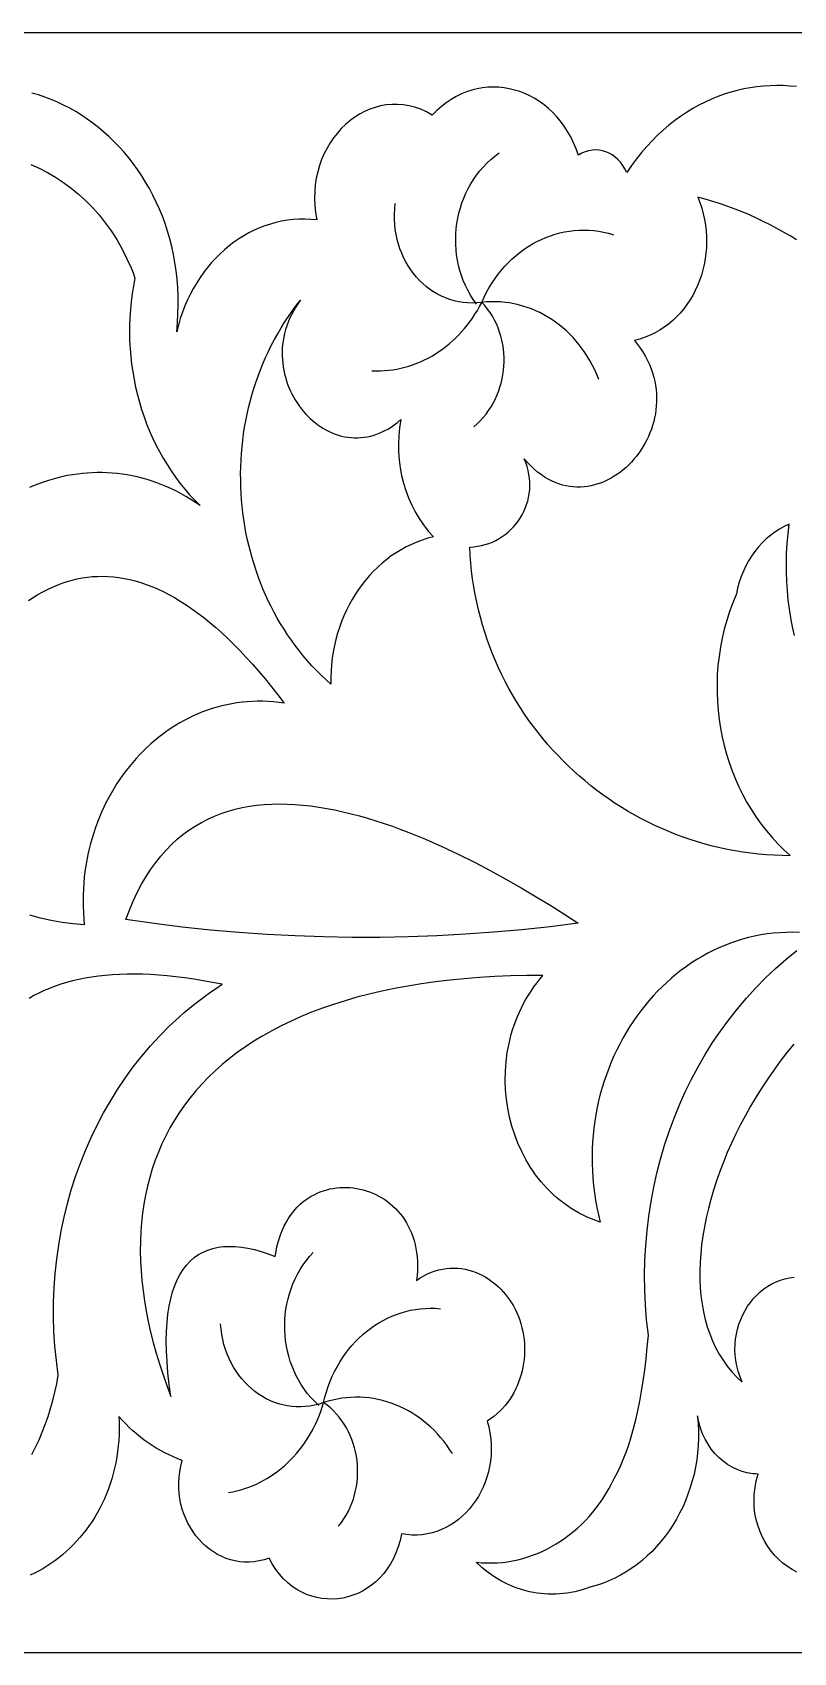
# Model space of a CAD drawing. Extents: x -555 to 555, y -555 to 555.
# Drawn here: x -90.4 to -48.1, y -455 to -365 of the extents above; entities that cross this region are included whole.
import ezdxf

# ---------------------------------------------------------------- set-up
doc = ezdxf.new("R2010")
doc.units = 0
doc.layers.add('LAYER_1', color=18, linetype='CONTINUOUS')
doc.layers.add('LAYER_2', color=140, linetype='CONTINUOUS')

msp = doc.modelspace()

# ---------------------------------------------------------------- linework, layer by layer
at = {"layer": 'LAYER_1'}
for points in [[(-120.025, -365.008), (-5.125, -365)], [(-47.896, -368.013), (-48.262, -367.978), (-48.629, -367.958), (-48.996, -367.952), (-49.364, -367.96), (-49.731, -367.984), (-50.099, -368.022), (-50.465, -368.075), (-50.83, -368.142), (-51.194, -368.225), (-51.556, -368.323), (-51.915, -368.436), (-52.272, -368.565), (-52.626, -368.709), (-52.977, -368.868), (-53.324, -369.043), (-53.667, -369.234), (-54.005, -369.441), (-54.339, -369.663), (-54.667, -369.902), (-54.99, -370.157), (-55.308, -370.428), (-55.619, -370.715), (-55.923, -371.019), (-56.22, -371.339), (-56.51, -371.676), (-56.793, -372.03), (-57.067, -372.4), (-57.333, -372.787), (-57.433, -372.579), (-57.549, -372.388), (-57.68, -372.215), (-57.823, -372.06), (-57.978, -371.923), (-58.143, -371.807), (-58.316, -371.71), (-58.497, -371.634), (-58.683, -371.578), (-58.873, -371.544), (-59.066, -371.532), (-59.26, -371.543), (-59.454, -371.577), (-59.646, -371.634), (-59.835, -371.715), (-60.019, -371.821), (-60.146, -371.466), (-60.289, -371.127), (-60.449, -370.804), (-60.623, -370.498), (-60.811, -370.208), (-61.012, -369.936), (-61.226, -369.681), (-61.452, -369.443), (-61.688, -369.224), (-61.934, -369.022), (-62.189, -368.838), (-62.452, -368.673), (-62.723, -368.526), (-63, -368.398), (-63.283, -368.289), (-63.571, -368.2), (-63.863, -368.13), (-64.157, -368.08), (-64.455, -368.05), (-64.753, -368.041), (-65.053, -368.051), (-65.352, -368.083), (-65.65, -368.136), (-65.946, -368.209), (-66.239, -368.304), (-66.529, -368.421), (-66.814, -368.56), (-67.095, -368.721), (-67.369, -368.904), (-67.636, -369.11), (-67.895, -369.338), (-68.146, -369.59), (-68.467, -369.414), (-68.789, -369.27), (-69.113, -369.158), (-69.437, -369.075), (-69.76, -369.022), (-70.08, -368.997), (-70.398, -369), (-70.712, -369.029), (-71.021, -369.084), (-71.325, -369.163), (-71.621, -369.267), (-71.91, -369.394), (-72.19, -369.543), (-72.46, -369.713), (-72.72, -369.903), (-72.968, -370.114), (-73.203, -370.342), (-73.425, -370.589), (-73.632, -370.853), (-73.824, -371.132), (-73.999, -371.427), (-74.157, -371.736), (-74.297, -372.058), (-74.417, -372.393), (-74.516, -372.74), (-74.594, -373.097), (-74.65, -373.464), (-74.683, -373.84), (-74.691, -374.224), (-74.675, -374.616), (-74.632, -375.013), (-74.561, -375.417), (-74.894, -375.386), (-75.225, -375.373), (-75.554, -375.377), (-75.88, -375.398), (-76.203, -375.436), (-76.522, -375.49), (-76.838, -375.56), (-77.15, -375.646), (-77.456, -375.747), (-77.758, -375.863), (-78.055, -375.994), (-78.345, -376.14), (-78.63, -376.3), (-78.908, -376.474), (-79.179, -376.661), (-79.443, -376.862), (-79.699, -377.075), (-79.947, -377.302), (-80.187, -377.54), (-80.418, -377.791), (-80.639, -378.054), (-80.851, -378.327), (-81.053, -378.612), (-81.244, -378.908), (-81.425, -379.215), (-81.595, -379.531), (-81.753, -379.858), (-81.899, -380.194), (-82.033, -380.539), (-82.154, -380.893), (-82.262, -381.256), (-82.357, -381.628), (-82.312, -381.125), (-82.284, -380.629), (-82.273, -380.138), (-82.278, -379.655), (-82.299, -379.177), (-82.336, -378.707), (-82.388, -378.243), (-82.456, -377.787), (-82.538, -377.338), (-82.634, -376.897), (-82.744, -376.464), (-82.867, -376.039), (-83.004, -375.622), (-83.154, -375.214), (-83.316, -374.815), (-83.491, -374.425), (-83.677, -374.044), (-83.874, -373.673), (-84.083, -373.311), (-84.303, -372.96), (-84.532, -372.619), (-84.772, -372.288), (-85.022, -371.967), (-85.281, -371.658), (-85.549, -371.36), (-85.825, -371.073), (-86.11, -370.797), (-86.403, -370.534), (-86.703, -370.282), (-87.01, -370.043), (-87.325, -369.816), (-87.645, -369.602), (-87.972, -369.4), (-88.305, -369.212), (-88.644, -369.037), (-88.987, -368.876), (-89.335, -368.729), (-89.688, -368.595), (-90.044, -368.476), (-90.405, -368.372)], [(-90.463, -372.338), (-89.994, -372.547), (-89.534, -372.783), (-89.086, -373.045), (-88.649, -373.332), (-88.224, -373.645), (-87.814, -373.983), (-87.418, -374.346), (-87.037, -374.732), (-86.674, -375.142), (-86.327, -375.576), (-86, -376.032), (-85.692, -376.511), (-85.404, -377.012), (-85.138, -377.535), (-84.895, -378.079), (-84.782, -378.359), (-84.675, -378.644), (-84.76, -379.08), (-84.831, -379.518), (-84.888, -379.956), (-84.931, -380.394), (-84.961, -380.832), (-84.978, -381.27), (-84.981, -381.706), (-84.972, -382.142), (-84.949, -382.576), (-84.913, -383.008), (-84.864, -383.438), (-84.803, -383.865), (-84.729, -384.289), (-84.643, -384.71), (-84.544, -385.127), (-84.432, -385.54), (-84.309, -385.948), (-84.173, -386.352), (-84.026, -386.75), (-83.866, -387.143), (-83.695, -387.53), (-83.512, -387.91), (-83.317, -388.284), (-83.111, -388.651), (-82.893, -389.01), (-82.664, -389.362), (-82.424, -389.706), (-82.173, -390.041), (-81.911, -390.367), (-81.638, -390.684), (-81.354, -390.992), (-81.06, -391.29), (-81.318, -391.112), (-81.578, -390.943), (-81.84, -390.784), (-82.104, -390.634), (-82.371, -390.494), (-82.639, -390.362), (-82.908, -390.24), (-83.179, -390.127), (-83.452, -390.022), (-83.725, -389.927), (-84, -389.841), (-84.275, -389.763), (-84.552, -389.694), (-84.829, -389.634), (-85.106, -389.583), (-85.384, -389.54), (-85.662, -389.505), (-85.94, -389.48), (-86.217, -389.462), (-86.495, -389.453), (-86.772, -389.453), (-87.049, -389.46), (-87.325, -389.476), (-87.6, -389.5), (-87.874, -389.532), (-88.147, -389.572), (-88.419, -389.62), (-88.689, -389.676), (-88.958, -389.74), (-89.225, -389.811), (-89.49, -389.891), (-89.754, -389.978), (-90.015, -390.072), (-90.274, -390.175), (-90.531, -390.284)], [(-53.391, -374.153), (-53.269, -374.455), (-53.166, -374.762), (-53.079, -375.072), (-53.009, -375.385), (-52.956, -375.7), (-52.92, -376.015), (-52.899, -376.331), (-52.894, -376.646), (-52.905, -376.961), (-52.932, -377.273), (-52.973, -377.582), (-53.03, -377.888), (-53.101, -378.19), (-53.187, -378.487), (-53.286, -378.778), (-53.4, -379.062), (-53.527, -379.339), (-53.668, -379.608), (-53.822, -379.869), (-53.989, -380.12), (-54.168, -380.36), (-54.36, -380.59), (-54.564, -380.807), (-54.78, -381.013), (-55.008, -381.204), (-55.247, -381.382), (-55.498, -381.545), (-55.759, -381.693), (-56.031, -381.824), (-56.313, -381.938), (-56.606, -382.034), (-56.908, -382.111), (-56.734, -382.33), (-56.575, -382.551), (-56.429, -382.774), (-56.297, -382.999), (-56.179, -383.225), (-56.074, -383.453), (-55.981, -383.683), (-55.902, -383.912), (-55.835, -384.143), (-55.78, -384.373), (-55.737, -384.603), (-55.706, -384.833), (-55.685, -385.062), (-55.676, -385.29), (-55.678, -385.517), (-55.69, -385.742), (-55.712, -385.964), (-55.744, -386.185), (-55.786, -386.403), (-55.836, -386.619), (-55.896, -386.831), (-55.965, -387.039), (-56.042, -387.244), (-56.128, -387.445), (-56.221, -387.641), (-56.322, -387.833), (-56.431, -388.02), (-56.546, -388.201), (-56.668, -388.377), (-56.797, -388.547), (-56.932, -388.711), (-57.073, -388.868), (-57.219, -389.019), (-57.371, -389.162), (-57.528, -389.298), (-57.69, -389.427), (-57.857, -389.547), (-58.028, -389.659), (-58.202, -389.763), (-58.381, -389.858), (-58.562, -389.943), (-58.747, -390.019), (-58.935, -390.085), (-59.126, -390.141), (-59.318, -390.187), (-59.513, -390.222), (-59.71, -390.246), (-59.908, -390.259), (-60.107, -390.26), (-60.307, -390.249), (-60.507, -390.227), (-60.708, -390.191), (-60.909, -390.143), (-61.11, -390.082), (-61.31, -390.007), (-61.51, -389.919), (-61.708, -389.816), (-61.905, -389.699), (-62.101, -389.568), (-62.294, -389.422), (-62.486, -389.261), (-62.674, -389.084), (-62.861, -388.891), (-63.044, -388.682)], [(-47.896, -376.531), (-48.254, -376.31), (-48.617, -376.095), (-48.986, -375.889), (-49.361, -375.69), (-49.741, -375.499), (-50.126, -375.316), (-50.517, -375.14), (-50.912, -374.974), (-51.313, -374.815), (-51.719, -374.665), (-52.13, -374.524), (-52.545, -374.391), (-52.966, -374.267), (-53.391, -374.153)], [(-66.062, -393.59), (-65.84, -393.576), (-65.623, -393.548), (-65.411, -393.507), (-65.204, -393.453), (-65.002, -393.387), (-64.807, -393.309), (-64.617, -393.219), (-64.435, -393.118), (-64.259, -393.007), (-64.091, -392.886), (-63.931, -392.755), (-63.779, -392.615), (-63.635, -392.467), (-63.501, -392.311), (-63.375, -392.147), (-63.26, -391.976), (-63.154, -391.798), (-63.059, -391.615), (-62.975, -391.426), (-62.903, -391.231), (-62.841, -391.033), (-62.792, -390.83), (-62.755, -390.623), (-62.731, -390.413), (-62.72, -390.201), (-62.723, -389.987), (-62.739, -389.771), (-62.77, -389.553), (-62.815, -389.335), (-62.876, -389.117), (-62.952, -388.899), (-63.044, -388.682)], [(-48.015, -398.505), (-48.122, -398.019), (-48.214, -397.528), (-48.293, -397.03), (-48.357, -396.526), (-48.405, -396.016), (-48.439, -395.501), (-48.457, -394.98), (-48.459, -394.455), (-48.445, -393.925), (-48.415, -393.391), (-48.368, -392.853), (-48.304, -392.31), (-48.581, -392.441), (-48.847, -392.59), (-49.103, -392.757), (-49.348, -392.941), (-49.582, -393.141), (-49.804, -393.356), (-50.013, -393.586), (-50.209, -393.83), (-50.392, -394.088), (-50.56, -394.357), (-50.714, -394.639), (-50.852, -394.931), (-50.975, -395.234), (-51.081, -395.546), (-51.17, -395.867), (-51.241, -396.196), (-51.441, -396.68), (-51.62, -397.169), (-51.778, -397.662), (-51.915, -398.159), (-52.032, -398.659), (-52.128, -399.16), (-52.205, -399.663), (-52.261, -400.167), (-52.299, -400.67), (-52.316, -401.173), (-52.315, -401.675), (-52.295, -402.175), (-52.255, -402.672), (-52.198, -403.166), (-52.122, -403.656), (-52.028, -404.142), (-51.916, -404.622), (-51.787, -405.096), (-51.64, -405.563), (-51.476, -406.023), (-51.294, -406.475), (-51.096, -406.919), (-50.882, -407.353), (-50.651, -407.777), (-50.404, -408.19), (-50.141, -408.592), (-49.862, -408.982), (-49.568, -409.359), (-49.258, -409.723), (-48.934, -410.073), (-48.594, -410.408), (-48.24, -410.727)], [(-48.24, -410.734), (-48.686, -410.728), (-49.129, -410.711), (-49.569, -410.683), (-50.007, -410.645), (-50.442, -410.596), (-50.874, -410.537), (-51.303, -410.467), (-51.728, -410.388), (-52.15, -410.298), (-52.568, -410.198), (-52.982, -410.088), (-53.393, -409.969), (-53.8, -409.84), (-54.202, -409.702), (-54.6, -409.555), (-54.994, -409.398), (-55.383, -409.232), (-55.768, -409.058), (-56.148, -408.874), (-56.522, -408.682), (-56.892, -408.482), (-57.257, -408.273), (-57.616, -408.055), (-57.969, -407.83), (-58.317, -407.596), (-58.66, -407.355), (-58.996, -407.106), (-59.326, -406.849), (-59.65, -406.585), (-59.968, -406.313), (-60.28, -406.034), (-60.585, -405.748), (-60.883, -405.455), (-61.174, -405.155), (-61.459, -404.849), (-61.736, -404.535), (-62.006, -404.216), (-62.268, -403.89), (-62.523, -403.557), (-62.771, -403.219), (-63.011, -402.874), (-63.242, -402.524), (-63.466, -402.168), (-63.682, -401.806), (-63.889, -401.439), (-64.088, -401.066), (-64.278, -400.688), (-64.459, -400.306), (-64.632, -399.918), (-64.795, -399.525), (-64.95, -399.128), (-65.095, -398.726), (-65.23, -398.319), (-65.357, -397.908), (-65.473, -397.493), (-65.58, -397.074), (-65.677, -396.651), (-65.763, -396.224), (-65.84, -395.794), (-65.906, -395.36), (-65.962, -394.922), (-66.007, -394.481), (-66.041, -394.037), (-66.065, -393.59)], [(-90.59, -396.555), (-90.33, -396.385), (-90.068, -396.225), (-89.804, -396.077), (-89.537, -395.939), (-89.268, -395.813), (-88.997, -395.699), (-88.723, -395.597), (-88.448, -395.506), (-88.17, -395.427), (-87.89, -395.36), (-87.607, -395.306), (-87.323, -395.264), (-87.036, -395.234), (-86.747, -395.218), (-86.456, -395.214), (-86.163, -395.223), (-85.867, -395.245), (-85.569, -395.281), (-85.27, -395.33), (-84.968, -395.393), (-84.664, -395.469), (-84.357, -395.559), (-84.049, -395.664), (-83.738, -395.782), (-83.426, -395.915), (-83.111, -396.062), (-82.794, -396.224), (-82.475, -396.4), (-82.154, -396.592), (-81.831, -396.798), (-81.506, -397.02), (-81.179, -397.257), (-80.85, -397.509), (-80.518, -397.777), (-80.185, -398.061), (-79.849, -398.361), (-79.512, -398.677), (-79.172, -399.009), (-78.831, -399.357), (-78.487, -399.722), (-78.142, -400.103), (-77.794, -400.502), (-77.445, -400.917), (-77.093, -401.349), (-76.74, -401.799), (-76.384, -402.266), (-76.682, -402.224), (-76.979, -402.192), (-77.274, -402.171), (-77.567, -402.159), (-77.859, -402.157), (-78.148, -402.165), (-78.436, -402.183), (-78.722, -402.21), (-79.005, -402.246), (-79.286, -402.292), (-79.564, -402.346), (-79.84, -402.41), (-80.113, -402.482), (-80.383, -402.562), (-80.65, -402.651), (-80.914, -402.749), (-81.174, -402.855), (-81.432, -402.969), (-81.685, -403.09), (-81.935, -403.22), (-82.182, -403.357), (-82.424, -403.502), (-82.663, -403.654), (-82.897, -403.813), (-83.128, -403.98), (-83.353, -404.153), (-83.575, -404.333), (-83.792, -404.52), (-84.004, -404.714), (-84.211, -404.914), (-84.413, -405.12), (-84.61, -405.333), (-84.802, -405.551), (-84.989, -405.776), (-85.17, -406.006), (-85.345, -406.241), (-85.515, -406.483), (-85.679, -406.729), (-85.837, -406.981), (-85.989, -407.238), (-86.135, -407.5), (-86.274, -407.767), (-86.407, -408.038), (-86.533, -408.314), (-86.653, -408.594), (-86.766, -408.879), (-86.872, -409.167), (-86.971, -409.46), (-87.063, -409.756), (-87.147, -410.057), (-87.224, -410.36), (-87.294, -410.668), (-87.356, -410.978), (-87.41, -411.292), (-87.456, -411.609), (-87.494, -411.928), (-87.524, -412.251), (-87.545, -412.576), (-87.559, -412.904), (-87.563, -413.234), (-87.559, -413.566), (-87.546, -413.9), (-87.525, -414.236), (-87.494, -414.574), (-88.115, -414.522), (-88.729, -414.443), (-89.336, -414.337), (-89.936, -414.205), (-90.529, -414.047)], [(-47.733, -415.002), (-48.098, -414.992), (-48.46, -414.996), (-48.82, -415.012), (-49.176, -415.042), (-49.529, -415.084), (-49.878, -415.139), (-50.223, -415.206), (-50.565, -415.285), (-50.903, -415.376), (-51.236, -415.478), (-51.565, -415.592), (-51.89, -415.718), (-52.209, -415.854), (-52.524, -416.001), (-52.834, -416.159), (-53.139, -416.327), (-53.439, -416.505), (-53.732, -416.693), (-54.021, -416.89), (-54.303, -417.098), (-54.579, -417.314), (-54.849, -417.54), (-55.113, -417.774), (-55.371, -418.017), (-55.621, -418.268), (-55.865, -418.528), (-56.102, -418.796), (-56.332, -419.071), (-56.554, -419.354), (-56.769, -419.644), (-56.976, -419.941), (-57.175, -420.246), (-57.366, -420.556), (-57.55, -420.874), (-57.724, -421.197), (-57.891, -421.527), (-58.048, -421.862), (-58.197, -422.203), (-58.337, -422.55), (-58.468, -422.901), (-58.589, -423.258), (-58.701, -423.619), (-58.804, -423.985), (-58.896, -424.355), (-58.979, -424.729), (-59.051, -425.107), (-59.113, -425.488), (-59.165, -425.873), (-59.206, -426.262), (-59.236, -426.653), (-59.255, -427.047), (-59.263, -427.444), (-59.26, -427.842), (-59.245, -428.244), (-59.219, -428.647), (-59.181, -429.051), (-59.131, -429.457), (-59.069, -429.865), (-58.994, -430.273), (-58.908, -430.683), (-58.808, -431.093), (-59.055, -431.008), (-59.296, -430.914), (-59.532, -430.813), (-59.762, -430.704), (-59.987, -430.587), (-60.207, -430.463), (-60.421, -430.331), (-60.63, -430.192), (-60.833, -430.046), (-61.03, -429.894), (-61.222, -429.735), (-61.408, -429.57), (-61.588, -429.399), (-61.762, -429.222), (-61.931, -429.039), (-62.093, -428.851), (-62.25, -428.657), (-62.4, -428.459), (-62.545, -428.256), (-62.683, -428.048), (-62.941, -427.619), (-63.174, -427.173), (-63.382, -426.714), (-63.564, -426.241), (-63.72, -425.757), (-63.849, -425.263), (-63.951, -424.762), (-64.026, -424.254), (-64.073, -423.741), (-64.092, -423.225), (-64.083, -422.708), (-64.045, -422.191), (-63.977, -421.675), (-63.933, -421.419), (-63.88, -421.163), (-63.821, -420.909), (-63.754, -420.656), (-63.679, -420.405), (-63.596, -420.155), (-63.506, -419.908), (-63.408, -419.663), (-63.303, -419.42), (-63.189, -419.181), (-63.068, -418.944), (-62.939, -418.71), (-62.802, -418.479), (-62.657, -418.252), (-62.503, -418.028), (-62.342, -417.809), (-62.173, -417.593), (-61.995, -417.382), (-62.909, -417.39), (-63.803, -417.412), (-64.676, -417.45), (-65.53, -417.502), (-66.365, -417.568), (-67.179, -417.649), (-67.974, -417.745), (-68.749, -417.854), (-69.505, -417.976), (-70.241, -418.113), (-70.958, -418.263), (-71.655, -418.426), (-72.333, -418.602), (-72.992, -418.791), (-73.632, -418.993), (-74.252, -419.208), (-74.854, -419.435), (-75.436, -419.674), (-75.999, -419.925), (-76.544, -420.187), (-77.07, -420.462), (-77.576, -420.748), (-78.065, -421.045), (-78.534, -421.354), (-78.985, -421.673), (-79.417, -422.003), (-79.831, -422.344), (-80.226, -422.695), (-80.603, -423.057), (-80.962, -423.428), (-81.302, -423.81), (-81.624, -424.201), (-81.928, -424.601), (-82.214, -425.011), (-82.482, -425.431), (-82.732, -425.859), (-82.964, -426.296), (-83.178, -426.741), (-83.375, -427.196), (-83.553, -427.658), (-83.714, -428.129), (-83.858, -428.607), (-83.984, -429.093), (-84.092, -429.587), (-84.183, -430.088), (-84.256, -430.597), (-84.312, -431.112), (-84.351, -431.635), (-84.373, -432.164), (-84.378, -432.699), (-84.365, -433.241), (-84.335, -433.789), (-84.289, -434.343), (-84.225, -434.903), (-84.145, -435.469), (-84.048, -436.04), (-83.934, -436.616), (-83.804, -437.197), (-83.657, -437.784), (-83.493, -438.375), (-83.313, -438.97), (-83.116, -439.57), (-82.903, -440.175), (-82.674, -440.783), (-82.768, -440.104), (-82.841, -439.456), (-82.892, -438.839), (-82.923, -438.252), (-82.933, -437.695), (-82.923, -437.168), (-82.894, -436.67), (-82.845, -436.202), (-82.777, -435.762), (-82.69, -435.351), (-82.586, -434.969), (-82.464, -434.615), (-82.324, -434.288), (-82.167, -433.989), (-81.994, -433.718), (-81.804, -433.473), (-81.599, -433.255), (-81.378, -433.063), (-81.142, -432.898), (-80.891, -432.758), (-80.626, -432.644), (-80.347, -432.555), (-80.054, -432.491), (-79.748, -432.452), (-79.43, -432.437), (-79.099, -432.446), (-78.756, -432.48), (-78.401, -432.536), (-78.035, -432.616), (-77.658, -432.719), (-77.271, -432.845), (-76.873, -432.993), (-76.832, -432.721), (-76.78, -432.459), (-76.718, -432.208), (-76.647, -431.967), (-76.568, -431.736), (-76.479, -431.516), (-76.383, -431.306), (-76.278, -431.107), (-76.167, -430.917), (-76.048, -430.738), (-75.922, -430.568), (-75.79, -430.409), (-75.652, -430.259), (-75.508, -430.119), (-75.359, -429.989), (-75.205, -429.869), (-75.046, -429.758), (-74.883, -429.657), (-74.716, -429.566), (-74.546, -429.484), (-74.372, -429.411), (-74.196, -429.348), (-74.017, -429.294), (-73.837, -429.249), (-73.654, -429.214), (-73.47, -429.187), (-73.285, -429.17), (-73.1, -429.162), (-72.914, -429.162), (-72.728, -429.171), (-72.543, -429.19), (-72.358, -429.216), (-72.175, -429.252), (-71.993, -429.296), (-71.813, -429.349), (-71.635, -429.41), (-71.46, -429.48), (-71.287, -429.558), (-71.118, -429.644), (-70.953, -429.739), (-70.792, -429.842), (-70.635, -429.953), (-70.483, -430.072), (-70.336, -430.199), (-70.194, -430.334), (-70.058, -430.476), (-69.929, -430.627), (-69.806, -430.785), (-69.69, -430.952), (-69.581, -431.125), (-69.48, -431.307), (-69.386, -431.496), (-69.301, -431.692), (-69.225, -431.896), (-69.158, -432.107), (-69.1, -432.325), (-69.052, -432.551), (-69.015, -432.783), (-68.987, -433.023), (-68.971, -433.27), (-68.965, -433.524), (-68.972, -433.784), (-68.99, -434.052), (-69.021, -434.326), (-68.818, -434.191), (-68.613, -434.071), (-68.406, -433.967), (-68.198, -433.877), (-67.988, -433.802), (-67.778, -433.742), (-67.567, -433.696), (-67.356, -433.664), (-67.146, -433.646), (-66.936, -433.642), (-66.727, -433.651), (-66.519, -433.672), (-66.314, -433.707), (-66.11, -433.754), (-65.908, -433.814), (-65.709, -433.885), (-65.54, -433.959), (-65.375, -434.04), (-65.213, -434.13), (-65.055, -434.227), (-64.901, -434.331), (-64.752, -434.443), (-64.607, -434.562), (-64.467, -434.688), (-64.332, -434.82), (-64.202, -434.959), (-64.077, -435.105), (-63.958, -435.257), (-63.845, -435.414), (-63.737, -435.578), (-63.636, -435.747), (-63.541, -435.922), (-63.445, -436.122), (-63.359, -436.327), (-63.283, -436.535), (-63.217, -436.746), (-63.16, -436.959), (-63.112, -437.175), (-63.075, -437.392), (-63.046, -437.61), (-63.027, -437.83), (-63.018, -438.049), (-63.018, -438.269), (-63.027, -438.489), (-63.045, -438.707), (-63.073, -438.924), (-63.109, -439.14), (-63.155, -439.354), (-63.21, -439.565), (-63.274, -439.773), (-63.347, -439.978), (-63.428, -440.179), (-63.519, -440.375), (-63.618, -440.567), (-63.727, -440.755), (-63.843, -440.936), (-63.969, -441.112), (-64.103, -441.282), (-64.246, -441.444), (-64.398, -441.6), (-64.558, -441.748), (-64.726, -441.888), (-64.903, -442.02), (-65.088, -442.143), (-65.004, -442.467), (-64.94, -442.79), (-64.896, -443.111), (-64.872, -443.43), (-64.867, -443.746), (-64.881, -444.058), (-64.912, -444.365), (-64.961, -444.668), (-65.026, -444.964), (-65.108, -445.253), (-65.205, -445.534), (-65.317, -445.808), (-65.444, -446.072), (-65.585, -446.327), (-65.739, -446.571), (-65.906, -446.804), (-66.085, -447.025), (-66.276, -447.233), (-66.478, -447.428), (-66.691, -447.608), (-66.913, -447.774), (-67.145, -447.924), (-67.386, -448.058), (-67.635, -448.174), (-67.892, -448.273), (-68.157, -448.353), (-68.427, -448.414), (-68.704, -448.454), (-68.987, -448.474), (-69.274, -448.472), (-69.566, -448.448), (-69.861, -448.401), (-69.94, -448.775), (-70.041, -449.131), (-70.165, -449.467), (-70.308, -449.783), (-70.47, -450.08), (-70.65, -450.357), (-70.846, -450.613), (-71.057, -450.849), (-71.281, -451.065), (-71.518, -451.259), (-71.766, -451.433), (-72.024, -451.584), (-72.29, -451.715), (-72.564, -451.823), (-72.843, -451.909), (-73.127, -451.973), (-73.414, -452.014), (-73.703, -452.032), (-73.992, -452.027), (-74.281, -451.999), (-74.568, -451.948), (-74.852, -451.872), (-75.131, -451.772), (-75.404, -451.648), (-75.671, -451.5), (-75.928, -451.327), (-76.176, -451.129), (-76.413, -450.905), (-76.637, -450.656), (-76.848, -450.381), (-77.044, -450.081), (-77.223, -449.754), (-77.501, -449.846), (-77.777, -449.914), (-78.051, -449.959), (-78.322, -449.98), (-78.59, -449.979), (-78.853, -449.957), (-79.112, -449.914), (-79.365, -449.851), (-79.612, -449.769), (-79.852, -449.669), (-80.085, -449.551), (-80.31, -449.416), (-80.525, -449.264), (-80.731, -449.098), (-80.927, -448.917), (-81.112, -448.722), (-81.286, -448.513), (-81.447, -448.293), (-81.595, -448.061), (-81.73, -447.817), (-81.851, -447.564), (-81.956, -447.302), (-82.047, -447.03), (-82.12, -446.751), (-82.177, -446.465), (-82.217, -446.173), (-82.238, -445.875), (-82.24, -445.572), (-82.223, -445.265), (-82.186, -444.954), (-82.127, -444.641), (-82.047, -444.327), (-82.295, -444.234), (-82.541, -444.132), (-82.783, -444.023), (-83.022, -443.905), (-83.257, -443.779), (-83.489, -443.645), (-83.716, -443.503), (-83.94, -443.353), (-84.16, -443.196), (-84.375, -443.031), (-84.586, -442.859), (-84.792, -442.679), (-84.994, -442.492), (-85.19, -442.298), (-85.382, -442.097), (-85.568, -441.889), (-85.554, -442.224), (-85.551, -442.555), (-85.558, -442.882), (-85.576, -443.205), (-85.603, -443.524), (-85.64, -443.839), (-85.686, -444.149), (-85.742, -444.455), (-85.807, -444.756), (-85.881, -445.052), (-85.963, -445.343), (-86.054, -445.629), (-86.154, -445.91), (-86.261, -446.185), (-86.377, -446.455), (-86.5, -446.719), (-86.63, -446.977), (-86.768, -447.229), (-86.913, -447.476), (-87.065, -447.716), (-87.223, -447.949), (-87.388, -448.176), (-87.56, -448.397), (-87.737, -448.61), (-87.92, -448.817), (-88.109, -449.017), (-88.304, -449.209), (-88.504, -449.394), (-88.708, -449.572), (-88.918, -449.742), (-89.132, -449.905), (-89.351, -450.059), (-89.574, -450.205), (-89.801, -450.344), (-90.032, -450.474), (-90.267, -450.595), (-90.505, -450.708)], [(-47.878, -450.536), (-48.145, -450.393), (-48.401, -450.228), (-48.647, -450.043), (-48.879, -449.837), (-49.098, -449.613), (-49.302, -449.371), (-49.489, -449.113), (-49.659, -448.839), (-49.811, -448.55), (-49.942, -448.248), (-50.052, -447.933), (-50.14, -447.606), (-50.205, -447.269), (-50.244, -446.923), (-50.258, -446.568), (-50.244, -446.206), (-50.202, -445.837), (-50.13, -445.462), (-50.028, -445.084), (-50.18, -445.078), (-50.332, -445.066), (-50.63, -445.018), (-50.921, -444.941), (-51.203, -444.837), (-51.475, -444.707), (-51.735, -444.551), (-51.982, -444.372), (-52.215, -444.169), (-52.432, -443.945), (-52.632, -443.699), (-52.813, -443.435), (-52.974, -443.151), (-53.114, -442.851), (-53.232, -442.535), (-53.325, -442.203), (-53.393, -441.858), (-53.359, -442.273), (-53.342, -442.687), (-53.343, -443.097), (-53.36, -443.504), (-53.394, -443.906), (-53.445, -444.305), (-53.511, -444.698), (-53.593, -445.085), (-53.69, -445.467), (-53.802, -445.842), (-53.929, -446.21), (-54.07, -446.57), (-54.225, -446.922), (-54.394, -447.265), (-54.576, -447.599), (-54.771, -447.924), (-54.978, -448.238), (-55.198, -448.541), (-55.43, -448.834), (-55.674, -449.114), (-55.929, -449.382), (-56.195, -449.638), (-56.472, -449.88), (-56.759, -450.108), (-57.056, -450.321), (-57.363, -450.52), (-57.68, -450.704), (-58.005, -450.871), (-58.339, -451.022), (-58.682, -451.157), (-59.033, -451.273), (-59.391, -451.372), (-59.598, -451.447), (-59.806, -451.515), (-60.015, -451.574), (-60.225, -451.625), (-60.435, -451.668), (-60.645, -451.703), (-60.856, -451.73), (-61.067, -451.749), (-61.277, -451.761), (-61.487, -451.764), (-61.697, -451.76), (-61.906, -451.748), (-62.114, -451.729), (-62.321, -451.702), (-62.527, -451.668), (-62.732, -451.626), (-63.138, -451.52), (-63.536, -451.385), (-63.926, -451.221), (-64.306, -451.029), (-64.675, -450.81), (-65.032, -450.563), (-65.376, -450.289), (-65.704, -449.989), (-65.411, -450.014), (-65.118, -450.027), (-64.826, -450.027), (-64.536, -450.015), (-64.248, -449.991), (-63.962, -449.955), (-63.677, -449.907), (-63.396, -449.847), (-63.117, -449.776), (-62.841, -449.694), (-62.568, -449.601), (-62.298, -449.496), (-62.033, -449.381), (-61.771, -449.255), (-61.514, -449.118), (-61.261, -448.971), (-61.012, -448.814), (-60.769, -448.646), (-60.531, -448.469), (-60.298, -448.282), (-60.071, -448.086), (-59.851, -447.88), (-59.636, -447.665), (-59.428, -447.44), (-59.226, -447.207), (-59.032, -446.965), (-58.845, -446.714), (-58.665, -446.455), (-58.493, -446.187), (-58.329, -445.911), (-58.173, -445.628), (-58.026, -445.336), (-57.852, -445.003), (-57.685, -444.65), (-57.525, -444.275), (-57.372, -443.879), (-57.226, -443.461), (-57.087, -443.02), (-56.956, -442.558), (-56.832, -442.074), (-56.717, -441.566), (-56.609, -441.036), (-56.509, -440.483), (-56.417, -439.906), (-56.334, -439.306), (-56.259, -438.682), (-56.192, -438.034), (-56.134, -437.362), (-56.229, -436.526), (-56.295, -435.691), (-56.333, -434.859), (-56.343, -434.029), (-56.325, -433.203), (-56.28, -432.382), (-56.208, -431.566), (-56.109, -430.755), (-55.985, -429.952), (-55.834, -429.156), (-55.657, -428.368), (-55.456, -427.59), (-55.229, -426.821), (-54.978, -426.063), (-54.702, -425.316), (-54.403, -424.582), (-54.08, -423.86), (-53.733, -423.153), (-53.364, -422.459), (-52.972, -421.781), (-52.558, -421.119), (-52.121, -420.474), (-51.663, -419.846), (-51.184, -419.237), (-50.684, -418.646), (-50.163, -418.076), (-49.621, -417.526), (-49.06, -416.998), (-48.479, -416.492), (-48.181, -416.248), (-47.879, -416.009)], [(-90.41, -443.991), (-90.205, -443.588), (-90.011, -443.176), (-89.83, -442.755), (-89.662, -442.326), (-89.507, -441.89), (-89.366, -441.446), (-89.237, -440.995), (-89.123, -440.537), (-89.023, -440.072), (-88.937, -439.602), (-89.047, -438.787), (-89.128, -437.973), (-89.181, -437.16), (-89.206, -436.35), (-89.202, -435.543), (-89.172, -434.74), (-89.114, -433.941), (-89.029, -433.149), (-88.918, -432.362), (-88.78, -431.583), (-88.617, -430.812), (-88.429, -430.05), (-88.215, -429.297), (-87.976, -428.555), (-87.713, -427.823), (-87.426, -427.104), (-87.115, -426.398), (-86.78, -425.705), (-86.423, -425.026), (-86.042, -424.363), (-85.639, -423.716), (-85.214, -423.085), (-84.768, -422.472), (-84.299, -421.878), (-83.81, -421.303), (-83.3, -420.747), (-82.769, -420.213), (-82.219, -419.7), (-81.936, -419.452), (-81.648, -419.21), (-81.356, -418.973), (-81.058, -418.742), (-80.756, -418.518), (-80.45, -418.299), (-80.138, -418.087), (-79.822, -417.881), (-80.361, -417.773), (-80.888, -417.678), (-81.403, -417.593), (-81.906, -417.52), (-82.398, -417.458), (-82.878, -417.407), (-83.348, -417.367), (-83.806, -417.338), (-84.253, -417.319), (-84.689, -417.311), (-85.114, -417.314), (-85.529, -417.327), (-85.933, -417.349), (-86.327, -417.382), (-86.71, -417.425), (-87.084, -417.477), (-87.447, -417.539), (-87.801, -417.611), (-88.145, -417.692), (-88.479, -417.782), (-88.804, -417.881), (-89.12, -417.99), (-89.426, -418.107), (-89.723, -418.233), (-90.012, -418.367), (-90.291, -418.51), (-90.562, -418.661)], [(-48.047, -421.203), (-48.429, -421.676), (-48.798, -422.156), (-49.155, -422.643), (-49.498, -423.137), (-49.827, -423.636), (-50.144, -424.14), (-50.446, -424.648), (-50.734, -425.16), (-51.008, -425.675), (-51.268, -426.192), (-51.513, -426.711), (-51.743, -427.231), (-51.957, -427.752), (-52.157, -428.273), (-52.34, -428.793), (-52.508, -429.311), (-52.66, -429.827), (-52.796, -430.341), (-52.915, -430.852), (-53.017, -431.359), (-53.103, -431.861), (-53.171, -432.358), (-53.222, -432.849), (-53.255, -433.333), (-53.27, -433.811), (-53.268, -434.281), (-53.247, -434.743), (-53.207, -435.195), (-53.149, -435.638), (-53.072, -436.071), (-52.975, -436.493), (-52.86, -436.904), (-52.724, -437.302), (-52.569, -437.688), (-52.394, -438.06), (-52.198, -438.418), (-51.982, -438.762), (-51.745, -439.09), (-51.487, -439.403), (-51.208, -439.699), (-50.908, -439.978), (-51.033, -439.678), (-51.135, -439.377), (-51.214, -439.076), (-51.27, -438.775), (-51.304, -438.476), (-51.318, -438.179), (-51.311, -437.885), (-51.285, -437.596), (-51.24, -437.312), (-51.177, -437.034), (-51.097, -436.763), (-51, -436.5), (-50.887, -436.246), (-50.758, -436.002), (-50.615, -435.768), (-50.459, -435.547), (-50.289, -435.338), (-50.107, -435.143), (-49.913, -434.963), (-49.708, -434.798), (-49.493, -434.649), (-49.269, -434.518), (-49.036, -434.406), (-48.794, -434.312), (-48.545, -434.239), (-48.29, -434.187), (-48.028, -434.157)], [(-118.672, -455), (-5.067, -455.005)]]:
    msp.add_lwpolyline(points, dxfattribs=at)
for points in [[(-73.78, -401.204), (-74.055, -400.957), (-74.323, -400.704), (-74.583, -400.444), (-74.835, -400.179), (-75.08, -399.907), (-75.317, -399.629), (-75.546, -399.345), (-75.768, -399.057), (-75.982, -398.762), (-76.188, -398.463), (-76.387, -398.159), (-76.578, -397.85), (-76.761, -397.536), (-76.936, -397.218), (-77.104, -396.896), (-77.264, -396.57), (-77.416, -396.24), (-77.56, -395.907), (-77.696, -395.57), (-77.825, -395.23), (-77.945, -394.886), (-78.058, -394.54), (-78.163, -394.191), (-78.26, -393.84), (-78.349, -393.486), (-78.43, -393.131), (-78.503, -392.773), (-78.568, -392.413), (-78.625, -392.052), (-78.674, -391.69), (-78.715, -391.326), (-78.748, -390.962), (-78.773, -390.596), (-78.79, -390.23), (-78.799, -389.864), (-78.8, -389.497), (-78.793, -389.13), (-78.778, -388.764), (-78.754, -388.397), (-78.722, -388.031), (-78.682, -387.666), (-78.634, -387.302), (-78.578, -386.938), (-78.514, -386.576), (-78.441, -386.215), (-78.36, -385.856), (-78.271, -385.499), (-78.174, -385.144), (-78.068, -384.791), (-77.954, -384.44), (-77.832, -384.091), (-77.701, -383.746), (-77.562, -383.403), (-77.415, -383.064), (-77.259, -382.727), (-77.095, -382.395), (-76.922, -382.066), (-76.741, -381.74), (-76.552, -381.419), (-76.354, -381.102), (-76.148, -380.789), (-75.933, -380.481), (-75.71, -380.178), (-75.478, -379.88), (-75.62, -380.078), (-75.751, -380.279), (-75.87, -380.482), (-75.979, -380.686), (-76.076, -380.891), (-76.162, -381.098), (-76.238, -381.305), (-76.304, -381.513), (-76.359, -381.721), (-76.405, -381.929), (-76.441, -382.138), (-76.467, -382.345), (-76.485, -382.552), (-76.493, -382.759), (-76.492, -382.964), (-76.482, -383.168), (-76.464, -383.37), (-76.438, -383.57), (-76.404, -383.768), (-76.362, -383.964), (-76.312, -384.157), (-76.255, -384.348), (-76.191, -384.535), (-76.119, -384.719), (-76.041, -384.899), (-75.956, -385.075), (-75.768, -385.416), (-75.555, -385.738), (-75.321, -386.04), (-75.195, -386.183), (-75.065, -386.32), (-74.931, -386.451), (-74.791, -386.575), (-74.647, -386.693), (-74.5, -386.805), (-74.348, -386.909), (-74.193, -387.006), (-74.034, -387.095), (-73.871, -387.177), (-73.706, -387.251), (-73.538, -387.316), (-73.367, -387.373), (-73.194, -387.421), (-73.018, -387.46), (-72.841, -387.49), (-72.661, -387.511), (-72.48, -387.522), (-72.298, -387.522), (-72.114, -387.513), (-71.93, -387.493), (-71.744, -387.462), (-71.558, -387.421), (-71.372, -387.368), (-71.185, -387.304), (-70.998, -387.228), (-70.812, -387.14), (-70.626, -387.04), (-70.441, -386.927), (-70.256, -386.802), (-70.073, -386.664), (-69.891, -386.513), (-69.962, -386.959), (-70.007, -387.407), (-70.026, -387.854), (-70.02, -388.3), (-69.988, -388.742), (-69.932, -389.18), (-69.851, -389.612), (-69.746, -390.037), (-69.617, -390.453), (-69.465, -390.86), (-69.29, -391.256), (-69.092, -391.639), (-68.873, -392.009), (-68.631, -392.363), (-68.367, -392.701), (-68.083, -393.021), (-68.399, -393.104), (-68.709, -393.202), (-69.012, -393.315), (-69.309, -393.442), (-69.598, -393.583), (-69.881, -393.738), (-70.156, -393.906), (-70.423, -394.086), (-70.682, -394.279), (-70.933, -394.484), (-71.175, -394.7), (-71.408, -394.927), (-71.632, -395.165), (-71.847, -395.414), (-72.052, -395.672), (-72.247, -395.94), (-72.431, -396.217), (-72.605, -396.503), (-72.769, -396.797), (-72.921, -397.1), (-73.061, -397.409), (-73.191, -397.726), (-73.308, -398.05), (-73.413, -398.38), (-73.505, -398.717), (-73.585, -399.058), (-73.652, -399.405), (-73.705, -399.757), (-73.745, -400.113), (-73.771, -400.473), (-73.783, -400.837)], [(-60.029, -414.487), (-61.597, -414.683), (-63.167, -414.85), (-64.739, -414.991), (-66.312, -415.103), (-67.886, -415.188), (-69.461, -415.244), (-71.036, -415.274), (-72.611, -415.275), (-74.186, -415.249), (-75.761, -415.195), (-77.334, -415.113), (-78.907, -415.004), (-80.479, -414.866), (-82.049, -414.702), (-83.617, -414.509), (-85.182, -414.289), (-84.983, -413.758), (-84.77, -413.254), (-84.545, -412.775), (-84.308, -412.322), (-84.058, -411.894), (-83.797, -411.49), (-83.525, -411.111), (-83.242, -410.755), (-82.948, -410.422), (-82.644, -410.111), (-82.33, -409.823), (-82.006, -409.557), (-81.673, -409.312), (-81.331, -409.088), (-80.981, -408.884), (-80.622, -408.7), (-80.255, -408.536), (-79.88, -408.391), (-79.498, -408.265), (-79.11, -408.156), (-78.714, -408.065), (-78.312, -407.992), (-77.904, -407.935), (-77.49, -407.895), (-77.071, -407.871), (-76.647, -407.862), (-76.218, -407.868), (-75.785, -407.888), (-75.348, -407.923), (-74.907, -407.971), (-74.462, -408.032), (-74.015, -408.106), (-73.564, -408.193), (-73.112, -408.291), (-72.657, -408.401), (-72.2, -408.521), (-71.742, -408.652), (-71.283, -408.793), (-70.823, -408.943), (-70.363, -409.103), (-69.902, -409.271), (-69.442, -409.448), (-68.523, -409.823), (-67.609, -410.226), (-66.703, -410.653), (-65.806, -411.1), (-64.922, -411.563), (-64.053, -412.04), (-63.202, -412.525), (-62.371, -413.016), (-61.564, -413.509), (-60.782, -414.001)]]:
    msp.add_lwpolyline(points, close=True, dxfattribs=at)
at = {"layer": 'LAYER_2'}
for points in [[(-65.691, -380.09), (-65.867, -379.843), (-66.028, -379.588), (-66.173, -379.327), (-66.305, -379.06), (-66.422, -378.787), (-66.524, -378.51), (-66.612, -378.228), (-66.686, -377.942), (-66.746, -377.654), (-66.791, -377.364), (-66.823, -377.071), (-66.841, -376.778), (-66.845, -376.485), (-66.835, -376.192), (-66.812, -375.899), (-66.775, -375.609), (-66.725, -375.32), (-66.661, -375.035), (-66.585, -374.752), (-66.495, -374.474), (-66.392, -374.201), (-66.277, -373.934), (-66.149, -373.672), (-66.007, -373.417), (-65.854, -373.17), (-65.688, -372.93), (-65.509, -372.699), (-65.318, -372.478), (-65.115, -372.266), (-64.9, -372.065), (-64.672, -371.875), (-64.433, -371.697)], [(-65.394, -379.996), (-65.66, -380.024), (-65.923, -380.035), (-66.182, -380.028), (-66.437, -380.005), (-66.687, -379.965), (-66.933, -379.91), (-67.173, -379.839), (-67.407, -379.754), (-67.636, -379.654), (-67.857, -379.54), (-68.072, -379.413), (-68.279, -379.273), (-68.478, -379.121), (-68.669, -378.956), (-68.851, -378.781), (-69.024, -378.594), (-69.188, -378.397), (-69.341, -378.19), (-69.485, -377.973), (-69.617, -377.747), (-69.738, -377.513), (-69.847, -377.271), (-69.944, -377.021), (-70.029, -376.764), (-70.101, -376.5), (-70.159, -376.23), (-70.204, -375.955), (-70.234, -375.674), (-70.25, -375.389), (-70.251, -375.099), (-70.236, -374.806), (-70.205, -374.509)], [(-65.394, -379.996), (-65.266, -379.712), (-65.127, -379.436), (-64.979, -379.17), (-64.821, -378.913), (-64.655, -378.665), (-64.479, -378.427), (-64.296, -378.199), (-64.104, -377.981), (-63.905, -377.773), (-63.698, -377.576), (-63.485, -377.389), (-63.265, -377.213), (-63.039, -377.047), (-62.808, -376.893), (-62.571, -376.751), (-62.329, -376.619), (-62.082, -376.5), (-61.831, -376.392), (-61.576, -376.297), (-61.318, -376.213), (-61.056, -376.143), (-60.792, -376.084), (-60.525, -376.039), (-60.256, -376.007), (-59.985, -375.988), (-59.713, -375.982), (-59.44, -375.99), (-59.166, -376.012), (-58.892, -376.047), (-58.618, -376.097), (-58.345, -376.161), (-58.072, -376.24)], [(-71.498, -383.795), (-71.264, -383.802), (-71.032, -383.8), (-70.8, -383.789), (-70.57, -383.768), (-70.341, -383.739), (-70.114, -383.701), (-69.889, -383.654), (-69.666, -383.599), (-69.445, -383.535), (-69.227, -383.463), (-69.011, -383.383), (-68.797, -383.294), (-68.587, -383.198), (-68.38, -383.093), (-68.176, -382.981), (-67.976, -382.861), (-67.779, -382.734), (-67.586, -382.599), (-67.397, -382.457), (-67.213, -382.308), (-67.033, -382.151), (-66.857, -381.988), (-66.686, -381.818), (-66.52, -381.641), (-66.36, -381.457), (-66.204, -381.267), (-66.054, -381.071), (-65.91, -380.868), (-65.772, -380.659), (-65.64, -380.444), (-65.514, -380.223), (-65.394, -379.996)], [(-65.839, -386.904), (-65.652, -386.742), (-65.475, -386.571), (-65.31, -386.391), (-65.156, -386.203), (-65.012, -386.008), (-64.88, -385.806), (-64.758, -385.598), (-64.648, -385.384), (-64.548, -385.165), (-64.46, -384.942), (-64.382, -384.714), (-64.316, -384.483), (-64.261, -384.249), (-64.218, -384.013), (-64.185, -383.775), (-64.164, -383.536), (-64.154, -383.296), (-64.156, -383.056), (-64.169, -382.816), (-64.194, -382.577), (-64.23, -382.34), (-64.277, -382.105), (-64.336, -381.873), (-64.407, -381.644), (-64.489, -381.419), (-64.583, -381.198), (-64.689, -380.982), (-64.806, -380.772), (-64.935, -380.567), (-65.076, -380.37), (-65.229, -380.179), (-65.394, -379.996)], [(-58.895, -384.274), (-59.001, -384.009), (-59.116, -383.751), (-59.24, -383.5), (-59.372, -383.256), (-59.511, -383.02), (-59.659, -382.79), (-59.814, -382.569), (-59.976, -382.355), (-60.145, -382.15), (-60.321, -381.952), (-60.503, -381.763), (-60.692, -381.582), (-60.887, -381.41), (-61.087, -381.246), (-61.293, -381.092), (-61.504, -380.947), (-61.721, -380.811), (-61.941, -380.684), (-62.167, -380.567), (-62.397, -380.46), (-62.63, -380.363), (-62.868, -380.275), (-63.109, -380.199), (-63.353, -380.132), (-63.6, -380.076), (-63.85, -380.031), (-64.103, -379.997), (-64.357, -379.974), (-64.614, -379.962), (-64.873, -379.962), (-65.133, -379.973), (-65.394, -379.996)], [(-74.462, -441.269), (-74.679, -441.064), (-74.884, -440.848), (-75.075, -440.622), (-75.253, -440.388), (-75.417, -440.145), (-75.569, -439.894), (-75.707, -439.636), (-75.832, -439.372), (-75.943, -439.102), (-76.041, -438.826), (-76.126, -438.546), (-76.197, -438.262), (-76.255, -437.976), (-76.3, -437.686), (-76.331, -437.394), (-76.348, -437.102), (-76.352, -436.808), (-76.342, -436.515), (-76.319, -436.222), (-76.282, -435.931), (-76.232, -435.642), (-76.167, -435.355), (-76.09, -435.072), (-75.998, -434.792), (-75.893, -434.517), (-75.774, -434.248), (-75.641, -433.984), (-75.495, -433.727), (-75.334, -433.477), (-75.16, -433.234), (-74.972, -433.001), (-74.77, -432.776)], [(-74.187, -441.115), (-74.114, -440.81), (-74.029, -440.511), (-73.932, -440.218), (-73.825, -439.933), (-73.707, -439.656), (-73.579, -439.386), (-73.441, -439.124), (-73.293, -438.87), (-73.136, -438.624), (-72.97, -438.387), (-72.795, -438.159), (-72.612, -437.941), (-72.421, -437.731), (-72.222, -437.532), (-72.016, -437.342), (-71.802, -437.163), (-71.582, -436.994), (-71.356, -436.836), (-71.124, -436.689), (-70.885, -436.553), (-70.642, -436.429), (-70.393, -436.317), (-70.14, -436.217), (-69.882, -436.129), (-69.62, -436.053), (-69.354, -435.991), (-69.085, -435.941), (-68.813, -435.905), (-68.537, -435.883), (-68.26, -435.875), (-67.98, -435.88), (-67.698, -435.9)], [(-74.187, -441.115), (-74.443, -441.199), (-74.699, -441.264), (-74.954, -441.312), (-75.208, -441.342), (-75.461, -441.355), (-75.712, -441.352), (-75.961, -441.333), (-76.206, -441.299), (-76.448, -441.248), (-76.687, -441.183), (-76.92, -441.104), (-77.149, -441.01), (-77.373, -440.902), (-77.59, -440.781), (-77.801, -440.647), (-78.005, -440.5), (-78.202, -440.341), (-78.39, -440.17), (-78.57, -439.987), (-78.742, -439.793), (-78.903, -439.589), (-79.055, -439.374), (-79.196, -439.15), (-79.327, -438.915), (-79.446, -438.672), (-79.552, -438.419), (-79.647, -438.159), (-79.728, -437.89), (-79.796, -437.613), (-79.85, -437.329), (-79.889, -437.039), (-79.914, -436.741)], [(-67.028, -443.951), (-67.181, -443.713), (-67.342, -443.484), (-67.509, -443.264), (-67.683, -443.052), (-67.863, -442.85), (-68.05, -442.656), (-68.243, -442.471), (-68.441, -442.295), (-68.645, -442.129), (-68.853, -441.972), (-69.067, -441.825), (-69.285, -441.687), (-69.508, -441.559), (-69.735, -441.44), (-69.965, -441.332), (-70.199, -441.234), (-70.436, -441.146), (-70.676, -441.068), (-70.918, -441), (-71.163, -440.943), (-71.41, -440.897), (-71.659, -440.861), (-71.909, -440.836), (-72.161, -440.822), (-72.414, -440.819), (-72.667, -440.827), (-72.921, -440.846), (-73.175, -440.877), (-73.429, -440.919), (-73.683, -440.973), (-73.935, -441.038), (-74.187, -441.115)], [(-79.474, -446.117), (-79.244, -446.075), (-79.017, -446.024), (-78.792, -445.965), (-78.57, -445.897), (-78.351, -445.82), (-78.135, -445.735), (-77.923, -445.643), (-77.714, -445.542), (-77.51, -445.433), (-77.308, -445.316), (-77.111, -445.192), (-76.919, -445.061), (-76.73, -444.922), (-76.546, -444.777), (-76.367, -444.624), (-76.192, -444.465), (-76.023, -444.299), (-75.859, -444.126), (-75.7, -443.948), (-75.546, -443.763), (-75.398, -443.572), (-75.256, -443.375), (-75.12, -443.172), (-74.99, -442.964), (-74.866, -442.75), (-74.748, -442.531), (-74.638, -442.307), (-74.533, -442.078), (-74.436, -441.844), (-74.346, -441.606), (-74.263, -441.363), (-74.187, -441.115)], [(-73.354, -447.982), (-73.2, -447.784), (-73.059, -447.579), (-72.93, -447.368), (-72.813, -447.152), (-72.708, -446.931), (-72.615, -446.705), (-72.534, -446.476), (-72.465, -446.243), (-72.408, -446.007), (-72.362, -445.77), (-72.328, -445.53), (-72.306, -445.29), (-72.295, -445.049), (-72.296, -444.808), (-72.308, -444.568), (-72.331, -444.329), (-72.366, -444.091), (-72.411, -443.856), (-72.468, -443.624), (-72.536, -443.395), (-72.615, -443.17), (-72.705, -442.95), (-72.805, -442.735), (-72.917, -442.525), (-73.039, -442.321), (-73.171, -442.124), (-73.315, -441.935), (-73.469, -441.753), (-73.633, -441.579), (-73.807, -441.415), (-73.992, -441.26), (-74.187, -441.115)]]:
    msp.add_lwpolyline(points, dxfattribs=at)

doc.saveas('drawing.dxf')
